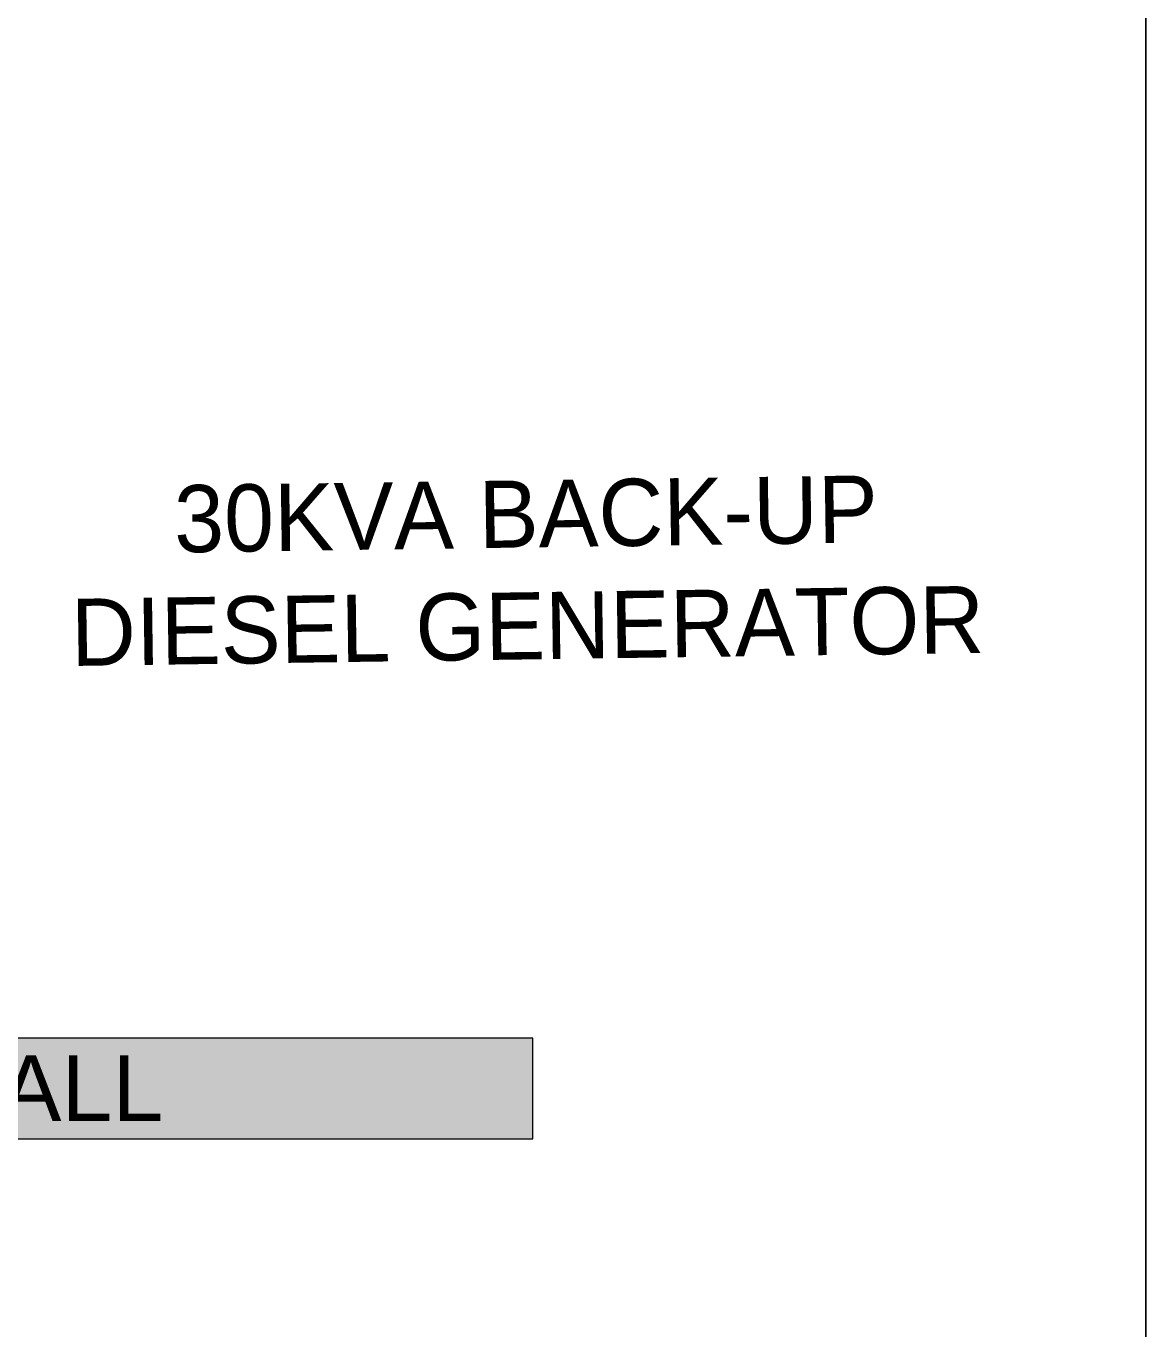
# Model space of a CAD drawing. Header units: inches. Extents: x 0.9 to 36.3, y 0.7 to 23.3.
# Drawn here: x 31.273 to 32.364, y 7.948 to 9.218 of the extents above; entities that cross this region are included whole.
import ezdxf

# ---------------------------------------------------------------- set-up
doc = ezdxf.new("R2010")
doc.units = ezdxf.units.IN
doc.linetypes.add('CENTER', pattern=[50.8, 31.75, -6.35, 6.35, -6.35])
doc.linetypes.add('DASHED2', pattern=[0.375, 0.25, -0.125])
doc.layers.add('PDF_Geometry', color=7, linetype='Continuous', lineweight=9, true_color=0x777777)
doc.layers.add('PDF_Text', color=7, linetype='Continuous')
doc.layers.add('www.cadblocksfree.com', color=7, linetype='Continuous', lineweight=9)
doc.styles.get("Standard").update_dxf_attribs({"font": 'arial.ttf'})

msp = doc.modelspace()

# ---------------------------------------------------------------- hatches: boundary and pattern name
at = {"layer": 'PDF_Geometry', "linetype": 'DASHED2', "ltscale": 0.08, "transparency": 33554559}
h = msp.add_hatch(color=256, dxfattribs=at)
h.dxf.hatch_style = 1
h.paths.add_polyline_path([(31.767, 8.2313), (30.0487, 8.2313), (30.0567, 8.1956, -0.057462), (30.1145, 8.202, -0.191616), (30.2903, 8.1332), (31.767, 8.1332)])
h.paths.add_polyline_path([(30.0487, 8.2313), (29.8324, 8.2313), (29.8324, 8.1332), (29.9397, 8.1332, -0.132886), (30.0567, 8.1956)])
h.paths.add_polyline_path([(30.1145, 8.202, 0.191813), (29.9397, 8.1332), (30.2903, 8.1332, 0.191616)])

# ---------------------------------------------------------------- linework, layer by layer
at = {"layer": 'PDF_Geometry', "linetype": 'ByBlock'}
msp.add_lwpolyline([(32.3645, 1.0083), (1.135, 1.0083), (32.3645, 1.0083), (32.3645, 22.9929), (1.135, 22.9929), (32.3645, 22.9929)], close=True, dxfattribs=at)
msp.add_lwpolyline([(29.8289, 8.1332), (31.767, 8.1332), (31.767, 8.2313), (29.8289, 8.2313)], dxfattribs=at)

# ---------------------------------------------------------------- texts
at = {"layer": 'PDF_Text', "linetype": 'ByBlock', "insert": (30.2295, 8.2147), "char_height": 0.063947, "width": 1.21346, "attachment_point": 1}
msp.add_mtext('\\pxqc;CONCRETE SAFETY WALL', dxfattribs=at)
at = {"layer": 'www.cadblocksfree.com', "linetype": 'CENTER', "ltscale": 0.01, "insert": (31.2941, 8.7682), "char_height": 0.065445, "attachment_point": 1, "rotation": 0.826}
msp.add_mtext_dynamic_manual_height_columns('\\pxqc;{\\Fgdt|c0;30KVA BACK-UP DIESEL GENERATOR}', width=0.931543, gutter_width=0.3272, heights=[0], dxfattribs=at)

doc.saveas('drawing.dxf')
